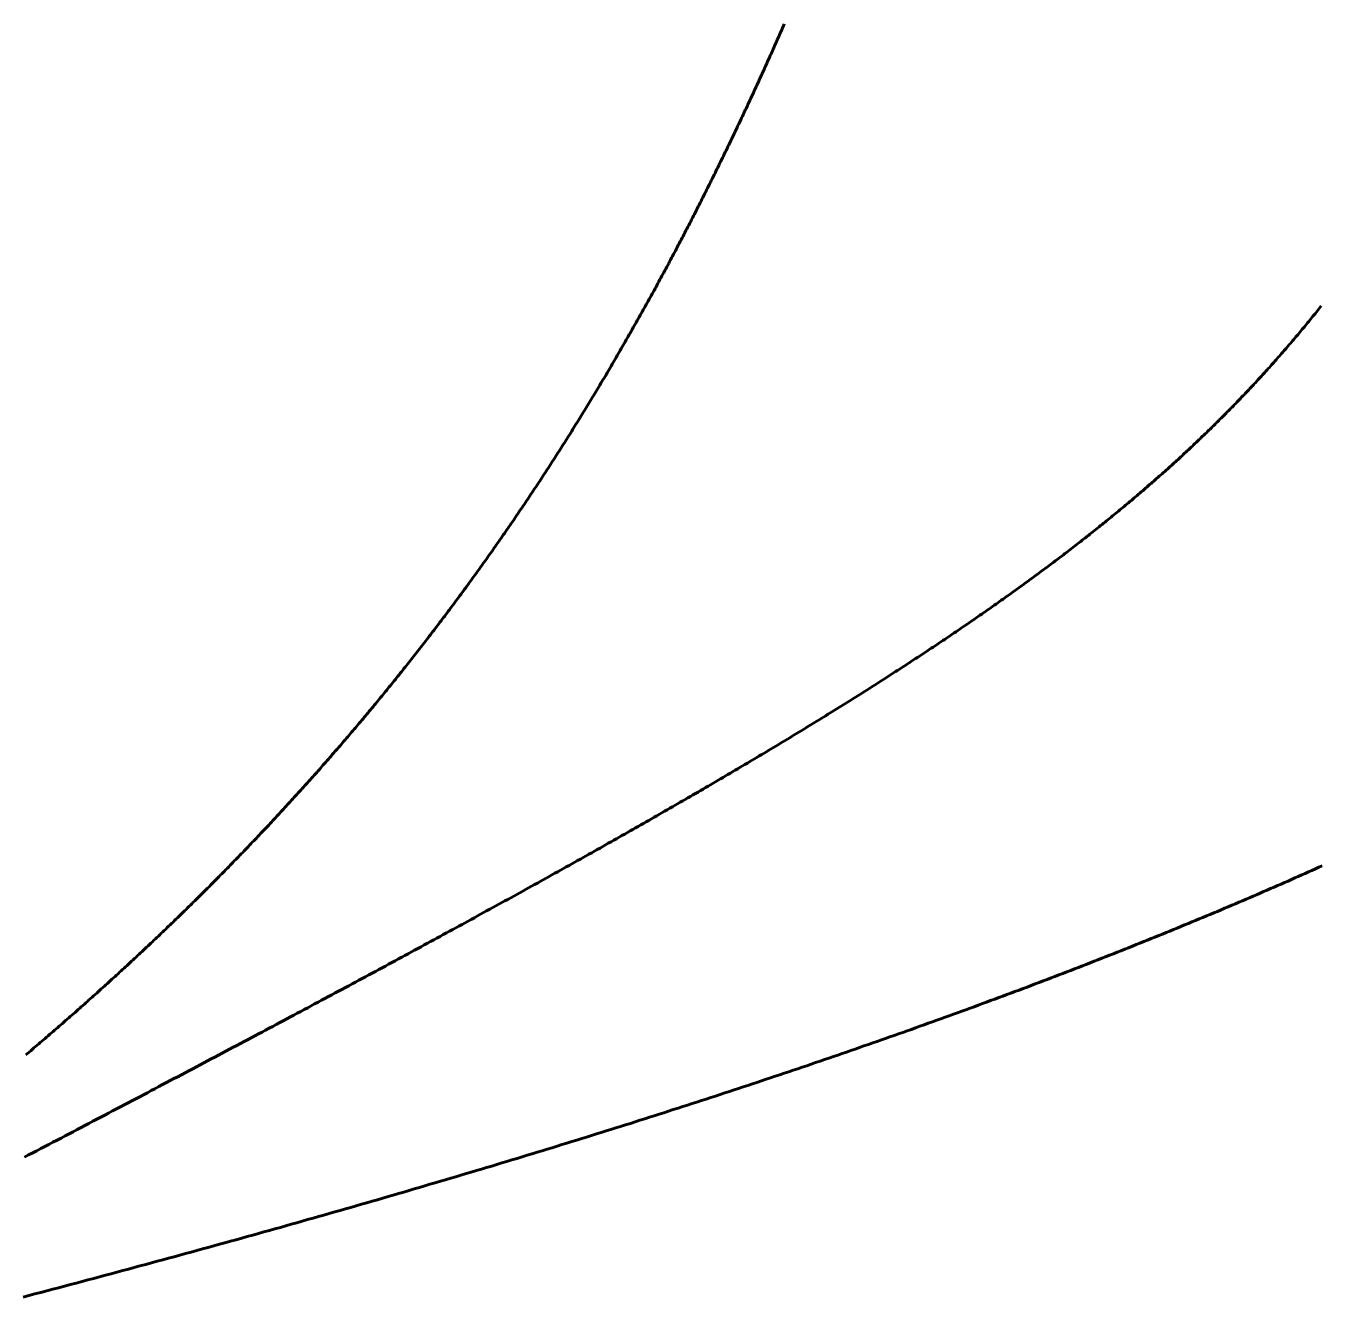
# Model space of a CAD drawing. Header units: millimetres. Extents: x 88 to 97873, y 32 to 55088.
# Drawn here: x 47131.9 to 47465.4, y 3981.8 to 4309.3 of the extents above; entities that cross this region are included whole.
import ezdxf

# ---------------------------------------------------------------- set-up
doc = ezdxf.new("R2010")
doc.units = ezdxf.units.MM
doc.header["$LTSCALE"] = 0.3

msp = doc.modelspace()

# ---------------------------------------------------------------- linework, layer by layer
at = {"color": 30, "lineweight": 60}
msp.add_lwpolyline([(47327.16, 4309.78), (47326.94, 4309.26), (47326.71, 4308.75), (47326.49, 4308.23), (47326.26, 4307.72), (47326.04, 4307.21), (47325.81, 4306.7), (47325.59, 4306.19), (47325.36, 4305.67), (47325.13, 4305.16), (47324.91, 4304.65), (47324.68, 4304.14), (47324.45, 4303.63), (47324.23, 4303.12), (47324, 4302.62), (47323.77, 4302.11), (47323.54, 4301.6), (47323.32, 4301.09), (47323.09, 4300.58), (47322.86, 4300.08), (47322.63, 4299.57), (47322.4, 4299.06), (47322.18, 4298.56), (47321.95, 4298.05), (47321.72, 4297.55), (47321.49, 4297.04), (47321.26, 4296.54), (47321.03, 4296.04), (47320.8, 4295.53), (47320.57, 4295.03), (47320.34, 4294.53), (47320.11, 4294.03), (47319.88, 4293.53), (47319.65, 4293.02), (47319.42, 4292.52), (47319.19, 4292.02), (47318.96, 4291.52), (47318.73, 4291.02), (47318.5, 4290.52), (47318.26, 4290.03), (47318.03, 4289.53), (47317.8, 4289.03), (47317.57, 4288.53), (47317.34, 4288.03), (47317.1, 4287.54), (47316.87, 4287.04), (47316.64, 4286.55), (47316.41, 4286.05), (47316.17, 4285.56), (47315.94, 4285.06), (47315.71, 4284.57), (47315.47, 4284.07), (47315.24, 4283.58), (47315, 4283.08), (47314.77, 4282.59), (47314.54, 4282.1), (47314.3, 4281.61), (47314.07, 4281.12), (47313.83, 4280.62), (47313.6, 4280.13), (47313.36, 4279.64), (47313.13, 4279.15), (47312.89, 4278.66), (47312.65, 4278.17), (47312.42, 4277.68), (47312.18, 4277.2), (47311.94, 4276.71), (47311.71, 4276.22), (47311.47, 4275.73), (47311.23, 4275.25), (47311, 4274.76), (47310.76, 4274.27), (47310.52, 4273.79), (47310.28, 4273.3), (47310.05, 4272.82), (47309.81, 4272.33), (47309.57, 4271.85), (47309.33, 4271.36), (47309.09, 4270.88), (47308.85, 4270.4), (47308.61, 4269.91), (47308.37, 4269.43), (47308.13, 4268.95), (47307.89, 4268.47), (47307.65, 4267.99), (47307.41, 4267.5), (47307.17, 4267.02), (47306.93, 4266.54), (47306.69, 4266.06), (47306.45, 4265.58), (47306.21, 4265.1), (47305.97, 4264.63), (47305.73, 4264.15), (47305.48, 4263.67), (47305.24, 4263.19), (47305, 4262.71), (47304.76, 4262.24), (47304.52, 4261.76), (47304.27, 4261.28), (47304.03, 4260.81), (47303.79, 4260.33), (47303.54, 4259.86), (47303.3, 4259.38), (47303.06, 4258.91), (47302.81, 4258.44), (47302.57, 4257.96), (47302.32, 4257.49), (47302.08, 4257.02), (47301.83, 4256.54), (47301.59, 4256.07), (47301.34, 4255.6), (47301.1, 4255.13), (47300.85, 4254.66), (47300.61, 4254.19), (47300.36, 4253.72), (47300.11, 4253.25), (47299.87, 4252.78), (47299.62, 4252.31), (47299.37, 4251.84), (47299.13, 4251.37), (47298.88, 4250.9), (47298.63, 4250.43), (47298.38, 4249.97), (47298.13, 4249.5), (47297.89, 4249.03), (47297.64, 4248.56), (47297.39, 4248.1), (47297.14, 4247.63), (47296.89, 4247.17), (47296.64, 4246.7), (47296.39, 4246.24), (47296.14, 4245.77), (47295.89, 4245.31), (47295.64, 4244.85), (47295.39, 4244.38), (47295.14, 4243.92), (47294.89, 4243.46), (47294.64, 4242.99), (47294.39, 4242.53), (47294.14, 4242.07), (47293.88, 4241.61), (47293.63, 4241.15), (47293.38, 4240.69), (47293.13, 4240.23), (47292.87, 4239.77), (47292.62, 4239.31), (47292.37, 4238.85), (47292.11, 4238.39), (47291.86, 4237.93), (47291.61, 4237.47), (47291.35, 4237.02), (47291.1, 4236.56), (47290.84, 4236.1), (47290.59, 4235.65), (47290.34, 4235.19), (47290.08, 4234.73), (47289.82, 4234.28), (47289.57, 4233.82), (47289.31, 4233.37), (47289.06, 4232.91), (47288.8, 4232.46), (47288.54, 4232), (47288.29, 4231.55), (47288.03, 4231.1), (47287.77, 4230.64), (47287.52, 4230.19), (47287.26, 4229.74), (47287, 4229.29), (47286.74, 4228.83), (47286.48, 4228.38), (47286.22, 4227.93), (47285.97, 4227.48), (47285.71, 4227.03), (47285.45, 4226.58), (47285.19, 4226.13), (47284.93, 4225.68), (47284.67, 4225.23), (47284.41, 4224.78), (47284.15, 4224.34), (47283.89, 4223.89), (47283.63, 4223.44), (47283.36, 4222.99), (47283.1, 4222.55), (47282.84, 4222.1), (47282.58, 4221.65), (47282.32, 4221.21), (47282.05, 4220.76), (47281.79, 4220.31), (47281.53, 4219.87), (47281.27, 4219.42), (47281, 4218.98), (47280.74, 4218.54), (47280.47, 4218.09), (47280.21, 4217.65), (47279.95, 4217.21), (47279.68, 4216.76), (47279.42, 4216.32), (47279.15, 4215.88), (47278.89, 4215.44), (47278.62, 4214.99), (47278.35, 4214.55), (47278.09, 4214.11), (47277.82, 4213.67), (47277.56, 4213.23), (47277.29, 4212.79), (47277.02, 4212.35), (47276.75, 4211.91), (47276.49, 4211.47), (47276.22, 4211.03), (47275.95, 4210.59), (47275.68, 4210.16), (47275.41, 4209.72), (47275.14, 4209.28), (47274.88, 4208.84), (47274.61, 4208.41), (47274.34, 4207.97), (47274.07, 4207.53), (47273.8, 4207.1), (47273.53, 4206.66), (47273.26, 4206.23), (47272.98, 4205.79), (47272.71, 4205.36), (47272.44, 4204.92), (47272.17, 4204.49), (47271.9, 4204.05), (47271.63, 4203.62), (47271.35, 4203.19), (47271.08, 4202.75), (47270.81, 4202.32), (47270.54, 4201.89), (47270.26, 4201.46), (47269.99, 4201.03), (47269.71, 4200.59), (47269.44, 4200.16), (47269.17, 4199.73), (47268.89, 4199.3), (47268.62, 4198.87), (47268.34, 4198.44), (47268.06, 4198.01), (47267.79, 4197.58), (47267.51, 4197.15), (47267.24, 4196.72), (47266.96, 4196.3), (47266.68, 4195.87), (47266.41, 4195.44), (47266.13, 4195.01), (47265.85, 4194.59), (47265.57, 4194.16), (47265.29, 4193.73), (47265.02, 4193.3), (47264.74, 4192.88), (47264.46, 4192.45), (47264.18, 4192.03), (47263.9, 4191.6), (47263.62, 4191.18), (47263.34, 4190.75), (47263.06, 4190.33), (47262.78, 4189.9), (47262.5, 4189.48), (47262.22, 4189.06), (47261.94, 4188.63), (47261.65, 4188.21), (47261.37, 4187.79), (47261.09, 4187.37), (47260.81, 4186.94), (47260.52, 4186.52), (47260.24, 4186.1), (47259.96, 4185.68), (47259.67, 4185.26), (47259.39, 4184.84), (47259.11, 4184.42), (47258.82, 4184), (47258.54, 4183.58), (47258.25, 4183.16), (47257.97, 4182.74), (47257.68, 4182.32), (47257.4, 4181.9), (47257.11, 4181.48), (47256.82, 4181.06), (47256.54, 4180.65), (47256.25, 4180.23), (47255.96, 4179.81), (47255.67, 4179.39), (47255.39, 4178.98), (47255.1, 4178.56), (47254.81, 4178.14), (47254.52, 4177.73), (47254.23, 4177.31), (47253.94, 4176.9), (47253.65, 4176.48), (47253.36, 4176.07), (47253.07, 4175.65), (47252.78, 4175.24), (47252.49, 4174.82), (47252.2, 4174.41), (47251.91, 4174), (47251.62, 4173.58), (47251.33, 4173.17), (47251.04, 4172.76), (47250.74, 4172.34), (47250.45, 4171.93), (47250.16, 4171.52), (47249.86, 4171.11), (47249.57, 4170.7), (47249.28, 4170.29), (47248.98, 4169.88), (47248.69, 4169.46), (47248.39, 4169.05), (47248.1, 4168.64), (47247.8, 4168.23), (47247.51, 4167.82), (47247.21, 4167.42), (47246.92, 4167.01), (47246.62, 4166.6), (47246.32, 4166.19), (47246.03, 4165.78), (47245.73, 4165.37), (47245.43, 4164.96), (47245.13, 4164.56), (47244.84, 4164.15), (47244.54, 4163.74), (47244.24, 4163.34), (47243.94, 4162.93), (47243.64, 4162.52), (47243.34, 4162.12), (47243.04, 4161.71), (47242.74, 4161.31), (47242.44, 4160.9), (47242.14, 4160.5), (47241.84, 4160.09), (47241.54, 4159.69), (47241.23, 4159.28), (47240.93, 4158.88), (47240.63, 4158.48), (47240.33, 4158.07), (47240.02, 4157.67), (47239.72, 4157.27), (47239.42, 4156.86), (47239.11, 4156.46), (47238.81, 4156.06), (47238.5, 4155.66), (47238.2, 4155.25), (47237.89, 4154.85), (47237.59, 4154.45), (47237.28, 4154.05), (47236.98, 4153.65), (47236.67, 4153.25), (47236.36, 4152.85), (47236.06, 4152.45), (47235.75, 4152.05), (47235.44, 4151.65), (47235.13, 4151.25), (47234.83, 4150.85), (47234.52, 4150.45), (47234.21, 4150.05), (47233.9, 4149.66), (47233.59, 4149.26), (47233.28, 4148.86), (47232.97, 4148.46), (47232.66, 4148.07), (47232.35, 4147.67), (47232.04, 4147.27), (47231.73, 4146.87), (47231.41, 4146.48), (47231.1, 4146.08), (47230.79, 4145.69), (47230.48, 4145.29), (47230.16, 4144.89), (47229.85, 4144.5), (47229.54, 4144.1), (47229.22, 4143.71), (47228.91, 4143.32), (47228.6, 4142.92), (47228.28, 4142.53), (47227.97, 4142.13), (47227.65, 4141.74), (47227.33, 4141.35), (47227.02, 4140.95), (47226.7, 4140.56), (47226.38, 4140.17), (47226.07, 4139.77), (47225.75, 4139.38), (47225.43, 4138.99), (47225.11, 4138.6), (47224.8, 4138.21), (47224.48, 4137.81), (47224.16, 4137.42), (47223.84, 4137.03), (47223.52, 4136.64), (47223.2, 4136.25), (47222.88, 4135.86), (47222.56, 4135.47), (47222.24, 4135.08), (47221.92, 4134.69), (47221.59, 4134.3), (47221.27, 4133.91), (47220.95, 4133.52), (47220.63, 4133.14), (47220.3, 4132.75), (47219.98, 4132.36), (47219.66, 4131.97), (47219.33, 4131.58), (47219.01, 4131.19), (47218.69, 4130.81), (47218.36, 4130.42), (47218.03, 4130.03), (47217.71, 4129.65), (47217.38, 4129.26), (47217.06, 4128.87), (47216.73, 4128.49), (47216.4, 4128.1), (47216.08, 4127.72), (47215.75, 4127.33), (47215.42, 4126.94), (47215.09, 4126.56), (47214.76, 4126.17), (47214.44, 4125.79), (47214.11, 4125.41), (47213.78, 4125.02), (47213.45, 4124.64), (47213.12, 4124.25), (47212.79, 4123.87), (47212.45, 4123.49), (47212.12, 4123.1), (47211.79, 4122.72), (47211.46, 4122.34), (47211.13, 4121.95), (47210.79, 4121.57), (47210.46, 4121.19), (47210.13, 4120.81), (47209.79, 4120.43), (47209.46, 4120.04), (47209.13, 4119.66), (47208.79, 4119.28), (47208.46, 4118.9), (47208.12, 4118.52), (47207.79, 4118.14), (47207.45, 4117.76), (47207.11, 4117.38), (47206.78, 4117), (47206.44, 4116.62), (47206.1, 4116.24), (47205.76, 4115.86), (47205.43, 4115.48), (47205.09, 4115.1), (47204.75, 4114.72), (47204.41, 4114.34), (47204.07, 4113.96), (47203.73, 4113.59), (47203.39, 4113.21), (47203.05, 4112.83), (47202.71, 4112.45), (47202.37, 4112.07), (47202.02, 4111.7), (47201.68, 4111.32), (47201.34, 4110.94), (47201, 4110.57), (47200.65, 4110.19), (47200.31, 4109.81), (47199.97, 4109.44), (47199.62, 4109.06), (47199.28, 4108.68), (47198.93, 4108.31), (47198.59, 4107.93), (47198.24, 4107.56), (47197.9, 4107.18), (47197.55, 4106.81), (47197.2, 4106.43), (47196.86, 4106.06), (47196.51, 4105.68), (47196.16, 4105.31), (47195.81, 4104.94), (47195.46, 4104.56), (47195.12, 4104.19), (47194.77, 4103.82), (47194.42, 4103.44), (47194.07, 4103.07), (47193.72, 4102.7), (47193.37, 4102.32), (47193.01, 4101.95), (47192.66, 4101.58), (47192.31, 4101.21), (47191.96, 4100.83), (47191.61, 4100.46), (47191.25, 4100.09), (47190.9, 4099.72), (47190.55, 4099.35), (47190.19, 4098.98), (47189.84, 4098.6), (47189.48, 4098.23), (47189.13, 4097.86), (47188.77, 4097.49), (47188.42, 4097.12), (47188.06, 4096.75), (47187.71, 4096.38), (47187.35, 4096.01), (47186.99, 4095.64), (47186.63, 4095.27), (47186.28, 4094.9), (47185.92, 4094.53), (47185.56, 4094.17), (47185.2, 4093.8), (47184.84, 4093.43), (47184.48, 4093.06), (47184.12, 4092.69), (47183.76, 4092.32), (47183.4, 4091.95), (47183.04, 4091.59), (47182.68, 4091.22), (47182.31, 4090.85), (47181.95, 4090.48), (47181.59, 4090.12), (47181.23, 4089.75), (47180.86, 4089.38), (47180.5, 4089.02), (47180.13, 4088.65), (47179.77, 4088.28), (47179.4, 4087.92), (47179.04, 4087.55), (47178.67, 4087.19), (47178.31, 4086.82), (47177.94, 4086.45), (47177.57, 4086.09), (47177.21, 4085.72), (47176.84, 4085.36), (47176.47, 4084.99), (47176.1, 4084.63), (47175.73, 4084.26), (47175.36, 4083.9), (47174.99, 4083.53), (47174.62, 4083.17), (47174.25, 4082.81), (47173.88, 4082.44), (47173.51, 4082.08), (47173.14, 4081.71), (47172.77, 4081.35), (47172.39, 4080.99), (47172.02, 4080.62), (47171.65, 4080.26), (47171.27, 4079.9), (47170.9, 4079.54), (47170.53, 4079.17), (47170.15, 4078.81), (47169.78, 4078.45), (47169.4, 4078.09), (47169.03, 4077.72), (47168.65, 4077.36), (47168.27, 4077), (47167.9, 4076.64), (47167.52, 4076.28), (47167.14, 4075.92), (47166.76, 4075.55), (47166.38, 4075.19), (47166, 4074.83), (47165.62, 4074.47), (47165.25, 4074.11), (47164.86, 4073.75), (47164.48, 4073.39), (47164.1, 4073.03), (47163.72, 4072.67), (47163.34, 4072.31), (47162.96, 4071.95), (47162.58, 4071.59), (47162.19, 4071.23), (47161.81, 4070.87), (47161.43, 4070.51), (47161.04, 4070.15), (47160.66, 4069.79), (47160.27, 4069.43), (47159.89, 4069.08), (47159.5, 4068.72), (47159.11, 4068.36), (47158.73, 4068), (47158.34, 4067.64), (47157.95, 4067.28), (47157.57, 4066.93), (47157.18, 4066.57), (47156.79, 4066.21), (47156.4, 4065.85), (47156.01, 4065.5), (47155.62, 4065.14), (47155.23, 4064.78), (47154.84, 4064.42), (47154.45, 4064.07), (47154.06, 4063.71), (47153.67, 4063.35), (47153.27, 4063), (47152.88, 4062.64), (47152.49, 4062.28), (47152.09, 4061.93), (47151.7, 4061.57), (47151.31, 4061.21), (47150.91, 4060.86), (47150.52, 4060.5), (47150.12, 4060.15), (47149.72, 4059.79), (47149.33, 4059.44), (47148.93, 4059.08), (47148.53, 4058.73), (47148.14, 4058.37), (47147.74, 4058.02), (47147.34, 4057.66), (47146.94, 4057.31), (47146.54, 4056.95), (47146.14, 4056.6), (47145.74, 4056.24), (47145.34, 4055.89), (47144.94, 4055.53), (47144.54, 4055.18), (47144.14, 4054.83), (47143.74, 4054.47), (47143.33, 4054.12), (47142.93, 4053.77), (47142.53, 4053.41), (47142.12, 4053.06), (47141.72, 4052.71), (47141.31, 4052.35), (47140.91, 4052), (47140.5, 4051.65), (47140.1, 4051.29), (47139.69, 4050.94), (47139.28, 4050.59), (47138.88, 4050.24), (47138.47, 4049.88), (47138.06, 4049.53), (47137.65, 4049.18), (47137.24, 4048.83), (47136.83, 4048.47), (47136.42, 4048.12), (47136.01, 4047.77), (47135.6, 4047.42), (47135.19, 4047.07), (47134.78, 4046.72), (47134.37, 4046.36), (47133.96, 4046.01), (47133.54, 4045.66), (47133.13, 4045.31), (47132.72, 4044.96), (47132.3, 4044.61), (47131.89, 4044.26)], dxfattribs=at)
at = {"color": 116, "lineweight": 60, "true_color": 0x136734}
msp.add_lwpolyline([(47131.53, 4017.89), (47132.59, 4018.45), (47133.64, 4019), (47134.69, 4019.55), (47135.74, 4020.09), (47136.78, 4020.64), (47137.83, 4021.19), (47138.87, 4021.73), (47139.91, 4022.28), (47140.94, 4022.82), (47141.98, 4023.36), (47143.01, 4023.9), (47144.04, 4024.44), (47145.06, 4024.98), (47146.09, 4025.52), (47147.11, 4026.06), (47148.13, 4026.59), (47149.15, 4027.13), (47150.17, 4027.66), (47151.18, 4028.19), (47152.19, 4028.72), (47153.2, 4029.25), (47154.21, 4029.78), (47155.21, 4030.31), (47156.21, 4030.84), (47157.21, 4031.36), (47158.21, 4031.89), (47159.21, 4032.41), (47160.2, 4032.93), (47161.19, 4033.46), (47162.18, 4033.98), (47163.17, 4034.5), (47164.15, 4035.02), (47165.13, 4035.53), (47166.12, 4036.05), (47167.09, 4036.57), (47168.07, 4037.08), (47169.04, 4037.6), (47170.01, 4038.11), (47170.98, 4038.62), (47171.95, 4039.13), (47172.92, 4039.64), (47173.88, 4040.15), (47174.84, 4040.66), (47175.8, 4041.16), (47176.76, 4041.67), (47177.71, 4042.17), (47178.66, 4042.68), (47179.61, 4043.18), (47180.56, 4043.68), (47181.51, 4044.18), (47182.45, 4044.68), (47183.39, 4045.18), (47184.33, 4045.68), (47185.27, 4046.18), (47186.2, 4046.67), (47187.14, 4047.17), (47188.07, 4047.66), (47188.99, 4048.15), (47189.92, 4048.65), (47190.85, 4049.14), (47191.77, 4049.63), (47192.69, 4050.12), (47193.61, 4050.61), (47194.52, 4051.09), (47195.44, 4051.58), (47196.35, 4052.07), (47197.26, 4052.55), (47198.17, 4053.03), (47199.07, 4053.52), (47199.98, 4054), (47200.88, 4054.48), (47201.78, 4054.96), (47202.67, 4055.44), (47203.57, 4055.92), (47204.46, 4056.39), (47205.35, 4056.87), (47206.24, 4057.34), (47207.13, 4057.82), (47208.02, 4058.29), (47208.9, 4058.77), (47209.78, 4059.24), (47210.66, 4059.71), (47211.54, 4060.18), (47212.41, 4060.65), (47213.28, 4061.11), (47214.15, 4061.58), (47215.02, 4062.05), (47215.89, 4062.51), (47216.76, 4062.98), (47217.62, 4063.44), (47218.48, 4063.91), (47219.34, 4064.37), (47220.19, 4064.83), (47221.05, 4065.29), (47221.9, 4065.75), (47222.75, 4066.21), (47223.6, 4066.66), (47224.45, 4067.12), (47225.29, 4067.58), (47226.14, 4068.03), (47226.98, 4068.49), (47227.82, 4068.94), (47228.65, 4069.39), (47229.49, 4069.84), (47230.32, 4070.29), (47231.15, 4070.74), (47231.98, 4071.19), (47232.81, 4071.64), (47233.63, 4072.09), (47234.46, 4072.54), (47235.28, 4072.98), (47236.1, 4073.43), (47236.92, 4073.87), (47237.73, 4074.31), (47238.55, 4074.76), (47239.36, 4075.2), (47240.17, 4075.64), (47240.98, 4076.08), (47241.78, 4076.52), (47242.59, 4076.96), (47243.39, 4077.4), (47244.19, 4077.83), (47244.99, 4078.27), (47245.78, 4078.7), (47246.58, 4079.14), (47247.37, 4079.57), (47248.16, 4080.01), (47248.95, 4080.44), (47249.74, 4080.87), (47250.52, 4081.3), (47251.31, 4081.73), (47252.09, 4082.16), (47252.87, 4082.59), (47253.64, 4083.01), (47254.42, 4083.44), (47255.19, 4083.87), (47255.97, 4084.29), (47256.74, 4084.72), (47257.51, 4085.14), (47258.27, 4085.56), (47259.04, 4085.99), (47259.8, 4086.41), (47260.56, 4086.83), (47261.32, 4087.25), (47262.08, 4087.67), (47262.83, 4088.09), (47263.59, 4088.5), (47264.34, 4088.92), (47265.09, 4089.34), (47265.84, 4089.75), (47266.58, 4090.17), (47267.33, 4090.58), (47268.07, 4091), (47268.81, 4091.41), (47269.55, 4091.82), (47270.29, 4092.23), (47271.02, 4092.64), (47271.76, 4093.05), (47272.49, 4093.46), (47273.22, 4093.87), (47273.95, 4094.28), (47274.68, 4094.68), (47275.4, 4095.09), (47276.13, 4095.5), (47276.85, 4095.9), (47277.57, 4096.31), (47278.28, 4096.71), (47279, 4097.11), (47279.72, 4097.51), (47280.43, 4097.92), (47281.14, 4098.32), (47281.85, 4098.72), (47282.56, 4099.12), (47283.26, 4099.52), (47283.97, 4099.91), (47284.67, 4100.31), (47285.37, 4100.71), (47286.07, 4101.1), (47286.76, 4101.5), (47287.46, 4101.9), (47288.15, 4102.29), (47288.85, 4102.68), (47289.54, 4103.08), (47290.23, 4103.47), (47290.91, 4103.86), (47291.6, 4104.25), (47292.28, 4104.64), (47292.96, 4105.03), (47293.64, 4105.42), (47294.32, 4105.81), (47295, 4106.2), (47295.67, 4106.58), (47296.35, 4106.97), (47297.02, 4107.36), (47297.69, 4107.74), (47298.36, 4108.13), (47299.02, 4108.51), (47299.69, 4108.9), (47300.35, 4109.28), (47301.01, 4109.66), (47301.67, 4110.04), (47302.33, 4110.42), (47302.99, 4110.8), (47303.65, 4111.18), (47304.3, 4111.56), (47304.95, 4111.94), (47305.6, 4112.32), (47306.25, 4112.7), (47306.9, 4113.08), (47307.54, 4113.45), (47308.19, 4113.83), (47308.83, 4114.2), (47309.47, 4114.58), (47310.11, 4114.95), (47310.75, 4115.33), (47311.38, 4115.7), (47312.02, 4116.07), (47312.65, 4116.44), (47313.28, 4116.82), (47313.91, 4117.19), (47314.54, 4117.56), (47315.17, 4117.93), (47315.79, 4118.3), (47316.41, 4118.66), (47317.04, 4119.03), (47317.66, 4119.4), (47318.27, 4119.77), (47318.89, 4120.13), (47319.51, 4120.5), (47320.12, 4120.86), (47320.73, 4121.23), (47321.34, 4121.59), (47321.95, 4121.96), (47322.56, 4122.32), (47323.17, 4122.68), (47323.77, 4123.05), (47324.37, 4123.41), (47324.98, 4123.77), (47325.58, 4124.13), (47326.17, 4124.49), (47326.77, 4124.85), (47327.37, 4125.21), (47327.96, 4125.57), (47328.55, 4125.93), (47329.15, 4126.29), (47329.73, 4126.64), (47330.32, 4127), (47330.91, 4127.36), (47331.49, 4127.71), (47332.08, 4128.07), (47332.66, 4128.42), (47333.24, 4128.78), (47333.82, 4129.13), (47334.4, 4129.48), (47334.97, 4129.84), (47335.55, 4130.19), (47336.12, 4130.54), (47336.69, 4130.89), (47337.26, 4131.25), (47337.83, 4131.6), (47338.4, 4131.95), (47338.97, 4132.3), (47339.53, 4132.65), (47340.09, 4133), (47340.66, 4133.34), (47341.22, 4133.69), (47341.77, 4134.04), (47342.33, 4134.39), (47342.89, 4134.73), (47343.44, 4135.08), (47344, 4135.43), (47344.55, 4135.77), (47345.1, 4136.12), (47345.65, 4136.46), (47346.19, 4136.81), (47346.74, 4137.15), (47347.29, 4137.49), (47347.83, 4137.84), (47348.37, 4138.18), (47348.91, 4138.52), (47349.45, 4138.86), (47349.99, 4139.21), (47350.52, 4139.55), (47351.06, 4139.89), (47351.59, 4140.23), (47352.13, 4140.57), (47352.66, 4140.91), (47353.19, 4141.25), (47353.71, 4141.59), (47354.24, 4141.92), (47354.77, 4142.26), (47355.29, 4142.6), (47355.81, 4142.94), (47356.33, 4143.27), (47356.85, 4143.61), (47357.37, 4143.95), (47357.89, 4144.28), (47358.41, 4144.62), (47358.92, 4144.95), (47359.44, 4145.29), (47359.95, 4145.62), (47360.46, 4145.96), (47360.97, 4146.29), (47361.48, 4146.62), (47361.98, 4146.96), (47362.49, 4147.29), (47362.99, 4147.62), (47363.5, 4147.95), (47364, 4148.29), (47364.5, 4148.62), (47365, 4148.95), (47365.5, 4149.28), (47365.99, 4149.61), (47366.49, 4149.94), (47366.98, 4150.27), (47367.47, 4150.6), (47367.97, 4150.93), (47368.46, 4151.26), (47368.94, 4151.59), (47369.43, 4151.91), (47369.92, 4152.24), (47370.4, 4152.57), (47370.89, 4152.9), (47371.37, 4153.22), (47371.85, 4153.55), (47372.33, 4153.88), (47372.81, 4154.2), (47373.29, 4154.53), (47373.77, 4154.85), (47374.24, 4155.18), (47374.72, 4155.51), (47375.19, 4155.83), (47375.66, 4156.15), (47376.13, 4156.48), (47376.6, 4156.8), (47377.07, 4157.13), (47377.53, 4157.45), (47378, 4157.77), (47378.46, 4158.1), (47378.93, 4158.42), (47379.39, 4158.74), (47379.85, 4159.06), (47380.31, 4159.39), (47380.77, 4159.71), (47381.23, 4160.03), (47381.68, 4160.35), (47382.14, 4160.67), (47382.59, 4160.99), (47383.04, 4161.31), (47383.5, 4161.63), (47383.95, 4161.95), (47384.39, 4162.27), (47384.84, 4162.59), (47385.29, 4162.91), (47385.74, 4163.23), (47386.18, 4163.55), (47386.62, 4163.87), (47387.07, 4164.19), (47387.51, 4164.51), (47387.95, 4164.83), (47388.39, 4165.14), (47388.82, 4165.46), (47389.26, 4165.78), (47389.7, 4166.1), (47390.13, 4166.41), (47390.56, 4166.73), (47391, 4167.05), (47391.43, 4167.37), (47391.86, 4167.68), (47392.29, 4168), (47392.72, 4168.31), (47393.14, 4168.63), (47393.57, 4168.95), (47393.99, 4169.26), (47394.42, 4169.58), (47394.84, 4169.89), (47395.26, 4170.21), (47395.68, 4170.52), (47396.1, 4170.84), (47396.52, 4171.15), (47396.94, 4171.47), (47397.35, 4171.78), (47397.77, 4172.1), (47398.18, 4172.41), (47398.59, 4172.72), (47399.01, 4173.04), (47399.42, 4173.35), (47399.83, 4173.67), (47400.24, 4173.98), (47400.64, 4174.29), (47401.05, 4174.61), (47401.46, 4174.92), (47401.86, 4175.23), (47402.26, 4175.55), (47402.67, 4175.86), (47403.07, 4176.17), (47403.47, 4176.48), (47403.87, 4176.8), (47404.27, 4177.11), (47404.67, 4177.42), (47405.06, 4177.73), (47405.46, 4178.04), (47405.85, 4178.36), (47406.25, 4178.67), (47406.64, 4178.98), (47407.03, 4179.29), (47407.42, 4179.6), (47407.81, 4179.92), (47408.2, 4180.23), (47408.59, 4180.54), (47408.98, 4180.85), (47409.36, 4181.16), (47409.75, 4181.47), (47410.13, 4181.78), (47410.51, 4182.09), (47410.9, 4182.4), (47411.28, 4182.72), (47411.66, 4183.03), (47412.04, 4183.34), (47412.42, 4183.65), (47412.79, 4183.96), (47413.17, 4184.27), (47413.55, 4184.58), (47413.92, 4184.89), (47414.3, 4185.2), (47414.67, 4185.51), (47415.04, 4185.82), (47415.41, 4186.13), (47415.78, 4186.44), (47416.15, 4186.75), (47416.52, 4187.06), (47416.89, 4187.37), (47417.25, 4187.68), (47417.62, 4188), (47417.98, 4188.31), (47418.35, 4188.62), (47418.71, 4188.93), (47419.07, 4189.24), (47419.44, 4189.55), (47419.8, 4189.86), (47420.16, 4190.17), (47420.52, 4190.48), (47420.87, 4190.79), (47421.23, 4191.1), (47421.59, 4191.41), (47421.94, 4191.72), (47422.3, 4192.03), (47422.65, 4192.34), (47423, 4192.65), (47423.36, 4192.96), (47423.71, 4193.27), (47424.06, 4193.58), (47424.41, 4193.89), (47424.76, 4194.2), (47425.1, 4194.51), (47425.45, 4194.82), (47425.8, 4195.13), (47426.14, 4195.44), (47426.49, 4195.76), (47426.83, 4196.07), (47427.18, 4196.38), (47427.52, 4196.69), (47427.86, 4197), (47428.2, 4197.31), (47428.54, 4197.62), (47428.88, 4197.93), (47429.22, 4198.24), (47429.56, 4198.55), (47429.89, 4198.87), (47430.23, 4199.18), (47430.56, 4199.49), (47430.9, 4199.8), (47431.23, 4200.11), (47431.57, 4200.42), (47431.9, 4200.74), (47432.23, 4201.05), (47432.56, 4201.36), (47432.89, 4201.67), (47433.22, 4201.98), (47433.55, 4202.3), (47433.88, 4202.61), (47434.2, 4202.92), (47434.53, 4203.23), (47434.86, 4203.55), (47435.18, 4203.86), (47435.51, 4204.17), (47435.83, 4204.48), (47436.15, 4204.8), (47436.47, 4205.11), (47436.8, 4205.42), (47437.12, 4205.74), (47437.44, 4206.05), (47437.76, 4206.37), (47438.07, 4206.68), (47438.39, 4206.99), (47438.71, 4207.31), (47439.03, 4207.62), (47439.34, 4207.94), (47439.66, 4208.25), (47439.97, 4208.57), (47440.29, 4208.88), (47440.6, 4209.2), (47440.91, 4209.51), (47441.22, 4209.83), (47441.54, 4210.14), (47441.85, 4210.46), (47442.16, 4210.77), (47442.47, 4211.09), (47442.78, 4211.41), (47443.08, 4211.72), (47443.39, 4212.04), (47443.7, 4212.36), (47444, 4212.67), (47444.31, 4212.99), (47444.61, 4213.31), (47444.92, 4213.63), (47445.22, 4213.94), (47445.53, 4214.26), (47445.83, 4214.58), (47446.13, 4214.9), (47446.43, 4215.22), (47446.73, 4215.54), (47447.03, 4215.85), (47447.33, 4216.17), (47447.63, 4216.49), (47447.93, 4216.81), (47448.23, 4217.13), (47448.53, 4217.45), (47448.82, 4217.77), (47449.12, 4218.09), (47449.41, 4218.41), (47449.71, 4218.73), (47450, 4219.06), (47450.3, 4219.38), (47450.59, 4219.7), (47450.88, 4220.02), (47451.18, 4220.34), (47451.47, 4220.66), (47451.76, 4220.99), (47452.05, 4221.31), (47452.34, 4221.63), (47452.63, 4221.96), (47452.92, 4222.28), (47453.21, 4222.6), (47453.49, 4222.93), (47453.78, 4223.25), (47454.07, 4223.58), (47454.35, 4223.9), (47454.64, 4224.23), (47454.93, 4224.55), (47455.21, 4224.88), (47455.5, 4225.2), (47455.78, 4225.53), (47456.06, 4225.86), (47456.35, 4226.18), (47456.63, 4226.51), (47456.91, 4226.84), (47457.19, 4227.17), (47457.47, 4227.5), (47457.75, 4227.82), (47458.03, 4228.15), (47458.31, 4228.48), (47458.59, 4228.81), (47458.87, 4229.14), (47459.15, 4229.47), (47459.43, 4229.8), (47459.7, 4230.13), (47459.98, 4230.46), (47460.26, 4230.79), (47460.53, 4231.12), (47460.81, 4231.46), (47461.08, 4231.79), (47461.36, 4232.12), (47461.63, 4232.45), (47461.91, 4232.79), (47462.18, 4233.12), (47462.45, 4233.45), (47462.72, 4233.79), (47463, 4234.12), (47463.27, 4234.46), (47463.54, 4234.79), (47463.81, 4235.13), (47464.08, 4235.46), (47464.35, 4235.8), (47464.62, 4236.14), (47464.89, 4236.48), (47465.16, 4236.81), (47465.43, 4237.15)], dxfattribs=at)
at = {"color": 5, "lineweight": 60}
msp.add_lwpolyline([(47465.63, 4092.93), (47464.76, 4092.54), (47463.89, 4092.15), (47463.02, 4091.75), (47462.14, 4091.36), (47461.26, 4090.97), (47460.38, 4090.58), (47459.5, 4090.19), (47458.62, 4089.8), (47457.73, 4089.41), (47456.85, 4089.01), (47455.96, 4088.62), (47455.07, 4088.23), (47454.17, 4087.84), (47453.28, 4087.45), (47452.38, 4087.06), (47451.48, 4086.67), (47450.58, 4086.28), (47449.68, 4085.89), (47448.77, 4085.49), (47447.86, 4085.1), (47446.95, 4084.71), (47446.04, 4084.32), (47445.13, 4083.93), (47444.21, 4083.54), (47443.3, 4083.15), (47442.38, 4082.76), (47441.46, 4082.37), (47440.53, 4081.98), (47439.61, 4081.59), (47438.68, 4081.2), (47437.75, 4080.81), (47436.82, 4080.42), (47435.89, 4080.03), (47434.95, 4079.64), (47434.01, 4079.25), (47433.07, 4078.86), (47432.13, 4078.47), (47431.19, 4078.08), (47430.24, 4077.69), (47429.29, 4077.3), (47428.34, 4076.91), (47427.39, 4076.52), (47426.44, 4076.13), (47425.48, 4075.74), (47424.52, 4075.35), (47423.56, 4074.96), (47422.6, 4074.57), (47421.64, 4074.18), (47420.67, 4073.79), (47419.7, 4073.4), (47418.73, 4073.01), (47417.76, 4072.62), (47416.78, 4072.23), (47415.81, 4071.84), (47414.83, 4071.45), (47413.85, 4071.06), (47412.86, 4070.67), (47411.88, 4070.28), (47410.89, 4069.89), (47409.9, 4069.5), (47408.91, 4069.11), (47407.92, 4068.72), (47406.92, 4068.33), (47405.92, 4067.94), (47404.92, 4067.55), (47403.92, 4067.16), (47402.92, 4066.77), (47401.91, 4066.38), (47400.9, 4065.99), (47399.89, 4065.6), (47398.88, 4065.22), (47397.86, 4064.83), (47396.85, 4064.44), (47395.83, 4064.05), (47394.81, 4063.66), (47393.78, 4063.27), (47392.76, 4062.88), (47391.73, 4062.49), (47390.7, 4062.1), (47389.67, 4061.71), (47388.63, 4061.32), (47387.59, 4060.93), (47386.56, 4060.54), (47385.51, 4060.15), (47384.47, 4059.76), (47383.43, 4059.37), (47382.38, 4058.99), (47381.33, 4058.6), (47380.28, 4058.21), (47379.22, 4057.82), (47378.17, 4057.43), (47377.11, 4057.04), (47376.05, 4056.65), (47374.98, 4056.26), (47373.92, 4055.87), (47372.85, 4055.48), (47371.78, 4055.09), (47370.71, 4054.7), (47369.64, 4054.31), (47368.56, 4053.92), (47367.48, 4053.53), (47366.4, 4053.14), (47365.32, 4052.75), (47364.23, 4052.36), (47363.14, 4051.98), (47362.05, 4051.59), (47360.96, 4051.2), (47359.87, 4050.81), (47358.77, 4050.42), (47357.67, 4050.03), (47356.57, 4049.64), (47355.47, 4049.25), (47354.36, 4048.86), (47353.26, 4048.47), (47352.15, 4048.08), (47351.03, 4047.69), (47349.92, 4047.3), (47348.8, 4046.91), (47347.68, 4046.52), (47346.56, 4046.13), (47345.44, 4045.74), (47344.31, 4045.35), (47343.18, 4044.96), (47342.05, 4044.57), (47340.92, 4044.18), (47339.79, 4043.79), (47338.65, 4043.4), (47337.51, 4043.01), (47336.37, 4042.62), (47335.22, 4042.23), (47334.07, 4041.84), (47332.93, 4041.45), (47331.77, 4041.06), (47330.62, 4040.67), (47329.46, 4040.28), (47328.31, 4039.89), (47327.15, 4039.5), (47325.98, 4039.11), (47324.82, 4038.72), (47323.65, 4038.33), (47322.48, 4037.94), (47321.31, 4037.55), (47320.13, 4037.16), (47318.96, 4036.77), (47317.78, 4036.38), (47316.59, 4035.99), (47315.41, 4035.6), (47314.22, 4035.21), (47313.04, 4034.82), (47311.84, 4034.43), (47310.65, 4034.03), (47309.45, 4033.64), (47308.26, 4033.25), (47307.06, 4032.86), (47305.85, 4032.47), (47304.65, 4032.08), (47303.44, 4031.69), (47302.23, 4031.3), (47301.02, 4030.91), (47299.8, 4030.52), (47298.58, 4030.13), (47297.36, 4029.73), (47296.14, 4029.34), (47294.92, 4028.95), (47293.69, 4028.56), (47292.46, 4028.17), (47291.23, 4027.78), (47289.99, 4027.39), (47288.76, 4026.99), (47287.52, 4026.6), (47286.28, 4026.21), (47285.03, 4025.82), (47283.79, 4025.43), (47282.54, 4025.04), (47281.29, 4024.64), (47280.03, 4024.25), (47278.78, 4023.86), (47277.52, 4023.47), (47276.26, 4023.08), (47274.99, 4022.68), (47273.73, 4022.29), (47272.46, 4021.9), (47271.19, 4021.51), (47269.91, 4021.11), (47268.64, 4020.72), (47267.36, 4020.33), (47266.08, 4019.94), (47264.79, 4019.54), (47263.51, 4019.15), (47262.22, 4018.76), (47260.93, 4018.36), (47259.64, 4017.97), (47258.34, 4017.58), (47257.04, 4017.19), (47255.74, 4016.79), (47254.44, 4016.4), (47253.13, 4016.01), (47251.82, 4015.61), (47250.51, 4015.22), (47249.2, 4014.83), (47247.88, 4014.43), (47246.57, 4014.04), (47245.24, 4013.64), (47243.92, 4013.25), (47242.6, 4012.86), (47241.27, 4012.46), (47239.94, 4012.07), (47238.6, 4011.67), (47237.27, 4011.28), (47235.93, 4010.89), (47234.59, 4010.49), (47233.24, 4010.1), (47231.9, 4009.7), (47230.55, 4009.31), (47229.2, 4008.91), (47227.84, 4008.52), (47226.49, 4008.12), (47225.13, 4007.73), (47223.77, 4007.33), (47222.4, 4006.94), (47221.04, 4006.54), (47219.67, 4006.15), (47218.29, 4005.75), (47216.92, 4005.36), (47215.54, 4004.96), (47214.16, 4004.57), (47212.78, 4004.17), (47211.4, 4003.77), (47210.01, 4003.38), (47208.62, 4002.98), (47207.23, 4002.59), (47205.83, 4002.19), (47204.43, 4001.79), (47203.03, 4001.4), (47201.63, 4001), (47200.22, 4000.6), (47198.82, 4000.21), (47197.41, 3999.81), (47195.99, 3999.41), (47194.58, 3999.02), (47193.16, 3998.62), (47191.74, 3998.22), (47190.31, 3997.82), (47188.88, 3997.43), (47187.46, 3997.03), (47186.02, 3996.63), (47184.59, 3996.23), (47183.15, 3995.84), (47181.71, 3995.44), (47180.27, 3995.04), (47178.82, 3994.64), (47177.38, 3994.24), (47175.93, 3993.85), (47174.47, 3993.45), (47173.02, 3993.05), (47171.56, 3992.65), (47170.1, 3992.25), (47168.63, 3991.85), (47167.17, 3991.45), (47165.7, 3991.06), (47164.23, 3990.66), (47162.75, 3990.26), (47161.27, 3989.86), (47159.79, 3989.46), (47158.31, 3989.06), (47156.83, 3988.66), (47155.34, 3988.26), (47153.85, 3987.86), (47152.35, 3987.46), (47150.86, 3987.06), (47149.36, 3986.66), (47147.86, 3986.26), (47146.35, 3985.86), (47144.85, 3985.46), (47143.34, 3985.05), (47141.82, 3984.65), (47140.31, 3984.25), (47138.79, 3983.85), (47137.27, 3983.45), (47135.75, 3983.05), (47134.22, 3982.65), (47132.69, 3982.25), (47131.16, 3981.84)], dxfattribs=at)

doc.saveas('drawing.dxf')
